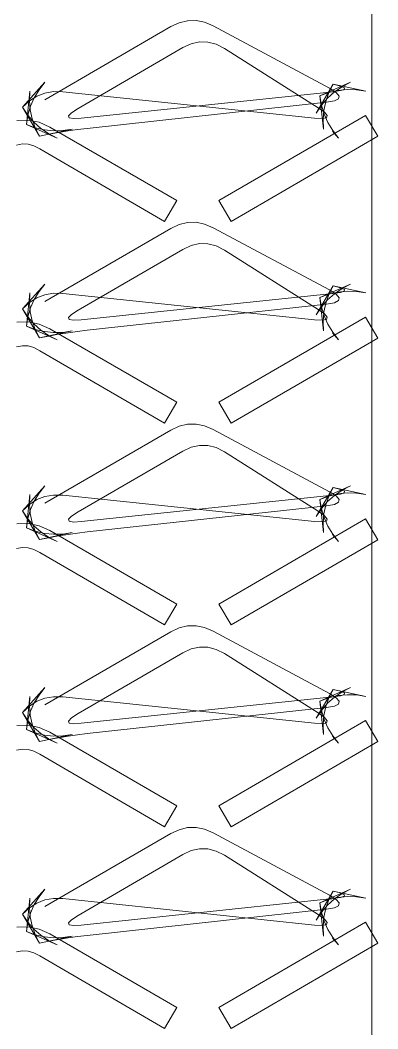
# Model space of a CAD drawing. Header units: metres. Extents: x 0 to 22, y 0 to 162.
# Drawn here: x 14.28 to 21.67, y 100.88 to 121.7 of the extents above; entities that cross this region are included whole.
import ezdxf

# ---------------------------------------------------------------- set-up
doc = ezdxf.new("R2010")
doc.units = ezdxf.units.M
doc.layers.add('TOP', color=1, linetype='Continuous', lineweight=0)

msp = doc.modelspace()

# ---------------------------------------------------------------- linework, layer by layer
at = {"layer": 'TOP'}
for p, q in [((17.392, 121.568), (17.565, 121.649)), ((17.565, 121.649), (17.739, 121.691)), ((17.739, 121.691), (17.914, 121.694)), ((17.914, 121.694), (18.089, 121.658)), ((18.089, 121.658), (18.265, 121.583)), ((14.795, 120.06), (17.392, 121.568)), ((18.265, 121.583), (20.665, 120.296)), ((17.816, 121.215), (17.643, 121.136)), ((17.987, 121.253), (17.816, 121.215)), ((18.158, 121.25), (17.987, 121.253)), ((18.329, 121.205), (18.158, 121.25)), ((18.498, 121.119), (18.329, 121.205)), ((17.643, 121.136), (15.478, 119.879)), ((20.432, 119.895), (18.498, 121.119)), ((14.796, 120.419), (14.335, 119.904)), ((14.674, 120.265), (14.796, 120.419)), ((20.395, 119.784), (20.742, 120.381)), ((20.472, 120.139), (21.104, 120.419)), ((20.742, 120.381), (20.654, 120.206)), ((20.898, 120.341), (20.742, 120.381)), ((20.742, 120.381), (21.418, 120.236)), ((21.104, 120.419), (20.929, 120.328)), ((14.482, 120.236), (14.412, 119.549)), ((14.474, 120.04), (14.482, 120.236)), ((14.575, 120.101), (14.674, 120.265)), ((14.628, 120.134), (14.795, 120.198)), ((14.795, 120.198), (14.974, 120.228)), ((14.974, 120.228), (15.166, 120.224)), ((15.166, 120.224), (20.357, 119.68)), ((15.543, 119.68), (20.734, 120.224)), ((20.656, 120.208), (20.472, 120.139)), ((20.654, 120.206), (20.59, 120.025)), ((20.771, 120.22), (20.629, 120.093)), ((20.842, 120.252), (20.656, 120.208)), ((20.665, 120.296), (20.804, 120.209)), ((20.734, 120.224), (20.893, 120.247)), ((20.929, 120.328), (20.771, 120.22)), ((20.804, 120.209), (20.867, 120.136)), ((21.032, 120.271), (20.842, 120.252)), ((20.893, 120.247), (20.974, 120.274)), ((20.975, 120.306), (20.898, 120.341)), ((20.974, 120.274), (20.975, 120.306)), ((21.223, 120.266), (21.032, 120.271)), ((21.418, 120.236), (21.223, 120.266)), ((14.335, 119.904), (14.475, 120.036)), ((14.49, 119.849), (14.474, 120.04)), ((14.475, 120.036), (14.628, 120.134)), ((14.498, 119.927), (14.575, 120.101)), ((20.608, 120.006), (15.668, 119.466)), ((20.504, 119.948), (20.395, 119.784)), ((20.542, 119.452), (20.472, 120.139)), ((20.472, 120.139), (20.503, 119.945)), ((20.503, 119.945), (20.558, 119.761)), ((20.629, 120.093), (20.504, 119.948)), ((20.59, 120.025), (20.55, 119.839)), ((20.77, 120.035), (20.608, 120.006)), ((20.856, 120.078), (20.77, 120.035)), ((20.867, 120.136), (20.856, 120.078)), ((14.444, 119.74), (14.335, 119.904)), ((14.335, 119.904), (14.682, 119.306)), ((14.412, 119.549), (14.443, 119.743)), ((14.443, 119.743), (14.498, 119.927)), ((14.569, 119.595), (14.444, 119.74)), ((14.53, 119.663), (14.49, 119.849)), ((15.342, 119.79), (15.281, 119.726)), ((15.281, 119.726), (15.294, 119.687)), ((15.478, 119.879), (15.342, 119.79)), ((18.385, 117.978), (21.414, 119.737)), ((20.564, 119.801), (20.432, 119.895)), ((20.55, 119.839), (20.534, 119.648)), ((20.558, 119.761), (20.635, 119.587)), ((20.623, 119.732), (20.564, 119.801)), ((20.608, 119.689), (20.623, 119.732)), ((21.414, 119.737), (21.666, 119.304)), ((14.217, 119.634), (14.446, 119.64)), ((14.596, 119.48), (14.412, 119.549)), ((14.412, 119.549), (15.044, 119.269)), ((14.446, 119.64), (14.676, 119.593)), ((14.594, 119.482), (14.53, 119.663)), ((14.711, 119.468), (14.569, 119.595)), ((14.676, 119.593), (14.898, 119.496)), ((15.294, 119.687), (15.381, 119.671)), ((15.381, 119.671), (15.543, 119.68)), ((20.357, 119.68), (20.519, 119.672)), ((20.519, 119.672), (20.608, 119.689)), ((20.534, 119.648), (20.542, 119.452)), ((20.635, 119.587), (20.734, 119.423)), ((14.682, 119.306), (14.594, 119.482)), ((14.783, 119.436), (14.596, 119.48)), ((14.682, 119.306), (15.358, 119.452)), ((14.878, 119.346), (14.682, 119.306)), ((14.869, 119.359), (14.711, 119.468)), ((14.972, 119.417), (14.783, 119.436)), ((15.044, 119.269), (14.869, 119.359)), ((15.075, 119.382), (14.878, 119.346)), ((14.898, 119.496), (17.515, 117.978)), ((15.164, 119.422), (14.972, 119.417)), ((15.272, 119.414), (15.075, 119.382)), ((15.358, 119.452), (15.164, 119.422)), ((15.47, 119.442), (15.272, 119.414)), ((15.668, 119.466), (15.47, 119.442)), ((20.856, 119.269), (20.729, 119.411)), ((20.734, 119.423), (20.856, 119.269)), ((14.33, 119.146), (14.206, 119.123)), ((14.446, 119.14), (14.33, 119.146)), ((14.563, 119.106), (14.446, 119.14)), ((14.687, 119.043), (14.563, 119.106)), ((21.666, 119.304), (18.636, 117.545)), ((17.264, 117.545), (14.687, 119.043)), ((17.515, 117.978), (17.264, 117.545)), ((18.636, 117.545), (18.385, 117.978)), ((17.392, 117.404), (17.565, 117.484)), ((17.565, 117.484), (17.739, 117.526)), ((17.739, 117.526), (17.914, 117.529)), ((17.914, 117.529), (18.089, 117.493)), ((18.089, 117.493), (18.265, 117.418)), ((14.795, 115.896), (17.392, 117.404)), ((18.265, 117.418), (20.665, 116.132)), ((17.816, 117.051), (17.643, 116.971)), ((17.987, 117.089), (17.816, 117.051)), ((18.158, 117.086), (17.987, 117.089)), ((18.329, 117.041), (18.158, 117.086)), ((18.498, 116.955), (18.329, 117.041)), ((17.643, 116.971), (15.478, 115.714)), ((20.432, 115.731), (18.498, 116.955)), ((14.796, 116.254), (14.335, 115.74)), ((14.674, 116.1), (14.796, 116.254)), ((20.395, 115.619), (20.742, 116.217)), ((20.472, 115.975), (21.104, 116.254)), ((20.742, 116.217), (20.654, 116.041)), ((20.898, 116.177), (20.742, 116.217)), ((20.742, 116.217), (21.418, 116.072)), ((21.104, 116.254), (20.929, 116.164)), ((14.482, 116.072), (14.412, 115.384)), ((14.474, 115.875), (14.482, 116.072)), ((14.575, 115.936), (14.674, 116.1)), ((14.628, 115.97), (14.795, 116.034)), ((14.795, 116.034), (14.974, 116.064)), ((14.974, 116.064), (15.166, 116.06)), ((15.166, 116.06), (20.357, 115.515)), ((15.543, 115.515), (20.734, 116.06)), ((20.656, 116.043), (20.472, 115.975)), ((20.654, 116.041), (20.59, 115.861)), ((20.771, 116.055), (20.629, 115.929)), ((20.842, 116.087), (20.656, 116.043)), ((20.665, 116.132), (20.804, 116.045)), ((20.734, 116.06), (20.893, 116.083)), ((20.929, 116.164), (20.771, 116.055)), ((20.804, 116.045), (20.867, 115.972)), ((21.032, 116.107), (20.842, 116.087)), ((20.893, 116.083), (20.974, 116.11)), ((20.975, 116.141), (20.898, 116.177)), ((20.974, 116.11), (20.975, 116.141)), ((21.223, 116.102), (21.032, 116.107)), ((21.418, 116.072), (21.223, 116.102)), ((14.335, 115.74), (14.475, 115.872)), ((14.49, 115.684), (14.474, 115.875)), ((14.475, 115.872), (14.628, 115.97)), ((14.498, 115.762), (14.575, 115.936)), ((20.608, 115.841), (15.668, 115.301)), ((20.504, 115.783), (20.395, 115.619)), ((20.542, 115.287), (20.472, 115.975)), ((20.472, 115.975), (20.503, 115.781)), ((20.503, 115.781), (20.558, 115.597)), ((20.629, 115.929), (20.504, 115.783)), ((20.59, 115.861), (20.55, 115.675)), ((20.77, 115.87), (20.608, 115.841)), ((20.856, 115.914), (20.77, 115.87)), ((20.867, 115.972), (20.856, 115.914)), ((14.444, 115.576), (14.335, 115.74)), ((14.335, 115.74), (14.682, 115.142)), ((14.412, 115.384), (14.443, 115.578)), ((14.443, 115.578), (14.498, 115.762)), ((14.569, 115.43), (14.444, 115.576)), ((14.53, 115.498), (14.49, 115.684)), ((15.342, 115.626), (15.281, 115.562)), ((15.281, 115.562), (15.294, 115.522)), ((15.478, 115.714), (15.342, 115.626)), ((18.385, 113.814), (21.414, 115.572)), ((20.564, 115.637), (20.432, 115.731)), ((20.55, 115.675), (20.534, 115.484)), ((20.558, 115.597), (20.635, 115.423)), ((20.623, 115.568), (20.564, 115.637)), ((20.608, 115.525), (20.623, 115.568)), ((21.414, 115.572), (21.666, 115.14)), ((14.217, 115.469), (14.446, 115.476)), ((14.596, 115.316), (14.412, 115.384)), ((14.412, 115.384), (15.044, 115.105)), ((14.446, 115.476), (14.676, 115.429)), ((14.594, 115.318), (14.53, 115.498)), ((14.711, 115.304), (14.569, 115.43)), ((14.676, 115.429), (14.898, 115.332)), ((15.294, 115.522), (15.381, 115.507)), ((15.381, 115.507), (15.543, 115.515)), ((20.357, 115.515), (20.519, 115.507)), ((20.519, 115.507), (20.608, 115.525)), ((20.534, 115.484), (20.542, 115.287)), ((20.635, 115.423), (20.734, 115.259)), ((14.682, 115.142), (14.594, 115.318)), ((14.783, 115.272), (14.596, 115.316)), ((14.682, 115.142), (15.358, 115.287)), ((14.878, 115.182), (14.682, 115.142)), ((14.869, 115.195), (14.711, 115.304)), ((14.972, 115.252), (14.783, 115.272)), ((15.044, 115.105), (14.869, 115.195)), ((15.075, 115.218), (14.878, 115.182)), ((14.898, 115.332), (17.515, 113.814)), ((15.164, 115.257), (14.972, 115.252)), ((15.272, 115.25), (15.075, 115.218)), ((15.358, 115.287), (15.164, 115.257)), ((15.47, 115.278), (15.272, 115.25)), ((15.668, 115.301), (15.47, 115.278)), ((20.856, 115.105), (20.729, 115.247)), ((20.734, 115.259), (20.856, 115.105)), ((14.33, 114.982), (14.206, 114.959)), ((14.446, 114.976), (14.33, 114.982)), ((14.563, 114.942), (14.446, 114.976)), ((14.687, 114.878), (14.563, 114.942)), ((21.666, 115.14), (18.636, 113.381)), ((17.264, 113.381), (14.687, 114.878)), ((17.515, 113.814), (17.264, 113.381)), ((18.636, 113.381), (18.385, 113.814)), ((17.392, 113.239), (17.565, 113.32)), ((17.565, 113.32), (17.739, 113.362)), ((17.739, 113.362), (17.914, 113.365)), ((17.914, 113.365), (18.089, 113.329)), ((18.089, 113.329), (18.265, 113.254)), ((14.795, 111.731), (17.392, 113.239)), ((18.265, 113.254), (20.665, 111.968)), ((17.816, 112.886), (17.643, 112.807)), ((17.987, 112.925), (17.816, 112.886)), ((18.158, 112.921), (17.987, 112.925)), ((18.329, 112.877), (18.158, 112.921)), ((18.498, 112.79), (18.329, 112.877)), ((17.643, 112.807), (15.478, 111.55)), ((20.432, 111.566), (18.498, 112.79)), ((14.796, 112.09), (14.335, 111.575)), ((14.674, 111.936), (14.796, 112.09)), ((20.395, 111.455), (20.742, 112.053)), ((20.472, 111.81), (21.104, 112.09)), ((20.742, 112.053), (20.654, 111.877)), ((20.898, 112.013), (20.742, 112.053)), ((20.742, 112.053), (21.418, 111.907)), ((21.104, 112.09), (20.929, 112)), ((14.482, 111.907), (14.412, 111.22)), ((14.474, 111.711), (14.482, 111.907)), ((14.575, 111.772), (14.674, 111.936)), ((14.628, 111.805), (14.795, 111.869)), ((14.795, 111.869), (14.974, 111.899)), ((14.974, 111.899), (15.166, 111.895)), ((15.166, 111.895), (20.357, 111.351)), ((15.543, 111.351), (20.734, 111.895)), ((20.656, 111.879), (20.472, 111.81)), ((20.654, 111.877), (20.59, 111.696)), ((20.771, 111.891), (20.629, 111.764)), ((20.842, 111.923), (20.656, 111.879)), ((20.665, 111.968), (20.804, 111.88)), ((20.734, 111.895), (20.893, 111.918)), ((20.929, 112), (20.771, 111.891)), ((20.804, 111.88), (20.867, 111.808)), ((21.032, 111.942), (20.842, 111.923)), ((20.893, 111.918), (20.974, 111.946)), ((20.975, 111.977), (20.898, 112.013)), ((20.974, 111.946), (20.975, 111.977)), ((21.223, 111.937), (21.032, 111.942)), ((21.418, 111.907), (21.223, 111.937)), ((14.335, 111.575), (14.475, 111.707)), ((14.49, 111.52), (14.474, 111.711)), ((14.475, 111.707), (14.628, 111.805)), ((14.498, 111.598), (14.575, 111.772)), ((20.608, 111.677), (15.668, 111.137)), ((20.504, 111.619), (20.395, 111.455)), ((20.542, 111.123), (20.472, 111.81)), ((20.472, 111.81), (20.503, 111.616)), ((20.503, 111.616), (20.558, 111.432)), ((20.629, 111.764), (20.504, 111.619)), ((20.59, 111.696), (20.55, 111.51)), ((20.77, 111.706), (20.608, 111.677)), ((20.856, 111.75), (20.77, 111.706)), ((20.867, 111.808), (20.856, 111.75)), ((14.444, 111.411), (14.335, 111.575)), ((14.335, 111.575), (14.682, 110.978)), ((14.412, 111.22), (14.443, 111.414)), ((14.443, 111.414), (14.498, 111.598)), ((14.569, 111.266), (14.444, 111.411)), ((14.53, 111.334), (14.49, 111.52)), ((15.342, 111.462), (15.281, 111.398)), ((15.281, 111.398), (15.294, 111.358)), ((15.478, 111.55), (15.342, 111.462)), ((18.385, 109.649), (21.414, 111.408)), ((20.564, 111.472), (20.432, 111.566)), ((20.55, 111.51), (20.534, 111.319)), ((20.558, 111.432), (20.635, 111.258)), ((20.623, 111.404), (20.564, 111.472)), ((20.608, 111.36), (20.623, 111.404)), ((21.414, 111.408), (21.666, 110.976)), ((14.217, 111.305), (14.446, 111.311)), ((14.596, 111.151), (14.412, 111.22)), ((14.412, 111.22), (15.044, 110.94)), ((14.446, 111.311), (14.676, 111.265)), ((14.594, 111.153), (14.53, 111.334)), ((14.711, 111.139), (14.569, 111.266)), ((14.676, 111.265), (14.898, 111.168)), ((15.294, 111.358), (15.381, 111.342)), ((15.381, 111.342), (15.543, 111.351)), ((20.357, 111.351), (20.519, 111.343)), ((20.519, 111.343), (20.608, 111.36)), ((20.534, 111.319), (20.542, 111.123)), ((20.635, 111.258), (20.734, 111.094)), ((14.682, 110.978), (14.594, 111.153)), ((14.783, 111.107), (14.596, 111.151)), ((14.682, 110.978), (15.358, 111.123)), ((14.878, 111.018), (14.682, 110.978)), ((14.869, 111.031), (14.711, 111.139)), ((14.972, 111.088), (14.783, 111.107)), ((15.044, 110.94), (14.869, 111.031)), ((15.075, 111.054), (14.878, 111.018)), ((14.898, 111.168), (17.515, 109.649)), ((15.164, 111.093), (14.972, 111.088)), ((15.272, 111.085), (15.075, 111.054)), ((15.358, 111.123), (15.164, 111.093)), ((15.47, 111.113), (15.272, 111.085)), ((15.668, 111.137), (15.47, 111.113)), ((20.856, 110.94), (20.729, 111.083)), ((20.734, 111.094), (20.856, 110.94)), ((14.33, 110.818), (14.206, 110.794)), ((14.446, 110.811), (14.33, 110.818)), ((14.563, 110.778), (14.446, 110.811)), ((14.687, 110.714), (14.563, 110.778)), ((21.666, 110.976), (18.636, 109.217)), ((17.264, 109.217), (14.687, 110.714)), ((17.515, 109.649), (17.264, 109.217)), ((18.636, 109.217), (18.385, 109.649)), ((17.392, 109.075), (17.565, 109.156)), ((17.565, 109.156), (17.739, 109.198)), ((17.739, 109.198), (17.914, 109.201)), ((17.914, 109.201), (18.089, 109.165)), ((18.089, 109.165), (18.265, 109.09)), ((14.795, 107.567), (17.392, 109.075)), ((18.265, 109.09), (20.665, 107.803)), ((17.816, 108.722), (17.643, 108.642)), ((17.987, 108.76), (17.816, 108.722)), ((18.158, 108.757), (17.987, 108.76)), ((18.329, 108.712), (18.158, 108.757)), ((18.498, 108.626), (18.329, 108.712)), ((17.643, 108.642), (15.478, 107.386)), ((20.432, 107.402), (18.498, 108.626)), ((14.796, 107.925), (14.335, 107.411)), ((14.674, 107.771), (14.796, 107.925)), ((20.395, 107.291), (20.742, 107.888)), ((20.472, 107.646), (21.104, 107.925)), ((20.742, 107.888), (20.654, 107.713)), ((20.898, 107.848), (20.742, 107.888)), ((20.742, 107.888), (21.418, 107.743)), ((21.104, 107.925), (20.929, 107.835)), ((14.482, 107.743), (14.412, 107.056)), ((14.474, 107.547), (14.482, 107.743)), ((14.575, 107.607), (14.674, 107.771)), ((14.628, 107.641), (14.795, 107.705)), ((14.795, 107.705), (14.974, 107.735)), ((14.974, 107.735), (15.166, 107.731)), ((15.166, 107.731), (20.357, 107.187)), ((15.543, 107.187), (20.734, 107.731)), ((20.656, 107.714), (20.472, 107.646)), ((20.654, 107.713), (20.59, 107.532)), ((20.771, 107.727), (20.629, 107.6)), ((20.842, 107.758), (20.656, 107.714)), ((20.665, 107.803), (20.804, 107.716)), ((20.734, 107.731), (20.893, 107.754)), ((20.929, 107.835), (20.771, 107.727)), ((20.804, 107.716), (20.867, 107.643)), ((21.032, 107.778), (20.842, 107.758)), ((20.893, 107.754), (20.974, 107.781)), ((20.975, 107.813), (20.898, 107.848)), ((20.974, 107.781), (20.975, 107.813)), ((21.223, 107.773), (21.032, 107.778)), ((21.418, 107.743), (21.223, 107.773)), ((14.335, 107.411), (14.475, 107.543)), ((14.49, 107.356), (14.474, 107.547)), ((14.475, 107.543), (14.628, 107.641)), ((14.498, 107.434), (14.575, 107.607)), ((20.608, 107.513), (15.668, 106.973)), ((20.504, 107.454), (20.395, 107.291)), ((20.542, 106.958), (20.472, 107.646)), ((20.472, 107.646), (20.503, 107.452)), ((20.503, 107.452), (20.558, 107.268)), ((20.629, 107.6), (20.504, 107.454)), ((20.59, 107.532), (20.55, 107.346)), ((20.77, 107.542), (20.608, 107.513)), ((20.856, 107.585), (20.77, 107.542)), ((20.867, 107.643), (20.856, 107.585)), ((14.444, 107.247), (14.335, 107.411)), ((14.335, 107.411), (14.682, 106.813)), ((14.412, 107.056), (14.443, 107.25)), ((14.443, 107.25), (14.498, 107.434)), ((14.569, 107.102), (14.444, 107.247)), ((14.53, 107.17), (14.49, 107.356)), ((15.342, 107.297), (15.281, 107.233)), ((15.281, 107.233), (15.294, 107.193)), ((15.478, 107.386), (15.342, 107.297)), ((18.385, 105.485), (21.414, 107.244)), ((20.564, 107.308), (20.432, 107.402)), ((20.55, 107.346), (20.534, 107.155)), ((20.558, 107.268), (20.635, 107.094)), ((20.623, 107.239), (20.564, 107.308)), ((20.608, 107.196), (20.623, 107.239)), ((21.414, 107.244), (21.666, 106.811)), ((14.217, 107.14), (14.446, 107.147)), ((14.596, 106.987), (14.412, 107.056)), ((14.412, 107.056), (15.044, 106.776)), ((14.446, 107.147), (14.676, 107.1)), ((14.594, 106.989), (14.53, 107.17)), ((14.711, 106.975), (14.569, 107.102)), ((14.676, 107.1), (14.898, 107.003)), ((15.294, 107.193), (15.381, 107.178)), ((15.381, 107.178), (15.543, 107.187)), ((20.357, 107.187), (20.519, 107.179)), ((20.519, 107.179), (20.608, 107.196)), ((20.534, 107.155), (20.542, 106.958)), ((20.635, 107.094), (20.734, 106.93)), ((14.682, 106.813), (14.594, 106.989)), ((14.783, 106.943), (14.596, 106.987)), ((14.682, 106.813), (15.358, 106.958)), ((14.878, 106.853), (14.682, 106.813)), ((14.869, 106.866), (14.711, 106.975)), ((14.972, 106.924), (14.783, 106.943)), ((15.044, 106.776), (14.869, 106.866)), ((15.075, 106.889), (14.878, 106.853)), ((14.898, 107.003), (17.515, 105.485)), ((15.164, 106.929), (14.972, 106.924)), ((15.272, 106.921), (15.075, 106.889)), ((15.358, 106.958), (15.164, 106.929)), ((15.47, 106.949), (15.272, 106.921)), ((15.668, 106.973), (15.47, 106.949)), ((20.856, 106.776), (20.729, 106.918)), ((20.734, 106.93), (20.856, 106.776)), ((14.33, 106.653), (14.206, 106.63)), ((14.446, 106.647), (14.33, 106.653)), ((14.563, 106.613), (14.446, 106.647)), ((14.687, 106.55), (14.563, 106.613)), ((21.666, 106.811), (18.636, 105.052)), ((17.264, 105.052), (14.687, 106.55)), ((17.515, 105.485), (17.264, 105.052)), ((18.636, 105.052), (18.385, 105.485)), ((17.392, 104.91), (17.565, 104.991)), ((17.565, 104.991), (17.739, 105.033)), ((17.739, 105.033), (17.914, 105.036)), ((17.914, 105.036), (18.089, 105)), ((18.089, 105), (18.265, 104.925)), ((14.795, 103.403), (17.392, 104.91)), ((18.265, 104.925), (20.665, 103.639)), ((17.816, 104.558), (17.643, 104.478)), ((17.987, 104.596), (17.816, 104.558)), ((18.158, 104.593), (17.987, 104.596)), ((18.329, 104.548), (18.158, 104.593)), ((18.498, 104.462), (18.329, 104.548)), ((17.643, 104.478), (15.478, 103.221)), ((20.432, 103.238), (18.498, 104.462)), ((14.796, 103.761), (14.335, 103.246)), ((14.674, 103.607), (14.796, 103.761)), ((20.395, 103.126), (20.742, 103.724)), ((20.472, 103.481), (21.104, 103.761)), ((20.742, 103.724), (20.654, 103.548)), ((20.898, 103.684), (20.742, 103.724)), ((20.742, 103.724), (21.418, 103.579)), ((21.104, 103.761), (20.929, 103.671)), ((14.482, 103.579), (14.412, 102.891)), ((14.474, 103.382), (14.482, 103.579)), ((14.575, 103.443), (14.674, 103.607)), ((14.628, 103.476), (14.795, 103.54)), ((14.795, 103.54), (14.974, 103.571)), ((14.974, 103.571), (15.166, 103.567)), ((15.166, 103.567), (20.357, 103.022)), ((15.543, 103.022), (20.734, 103.567)), ((20.656, 103.55), (20.472, 103.481)), ((20.654, 103.548), (20.59, 103.368)), ((20.771, 103.562), (20.629, 103.435)), ((20.842, 103.594), (20.656, 103.55)), ((20.665, 103.639), (20.804, 103.552)), ((20.734, 103.567), (20.893, 103.59)), ((20.929, 103.671), (20.771, 103.562)), ((20.804, 103.552), (20.867, 103.479)), ((21.032, 103.614), (20.842, 103.594)), ((20.893, 103.59), (20.974, 103.617)), ((20.975, 103.648), (20.898, 103.684)), ((20.974, 103.617), (20.975, 103.648)), ((21.223, 103.608), (21.032, 103.614)), ((21.418, 103.579), (21.223, 103.608)), ((14.335, 103.246), (14.475, 103.378)), ((14.49, 103.191), (14.474, 103.382)), ((14.475, 103.378), (14.628, 103.476)), ((14.498, 103.269), (14.575, 103.443)), ((20.608, 103.348), (15.668, 102.808)), ((20.504, 103.29), (20.395, 103.126)), ((20.542, 102.794), (20.472, 103.481)), ((20.472, 103.481), (20.503, 103.287)), ((20.503, 103.287), (20.558, 103.104)), ((20.629, 103.435), (20.504, 103.29)), ((20.59, 103.368), (20.55, 103.182)), ((20.77, 103.377), (20.608, 103.348)), ((20.856, 103.421), (20.77, 103.377)), ((20.867, 103.479), (20.856, 103.421)), ((14.444, 103.083), (14.335, 103.246)), ((14.335, 103.246), (14.682, 102.649)), ((14.412, 102.891), (14.443, 103.085)), ((14.443, 103.085), (14.498, 103.269)), ((14.569, 102.937), (14.444, 103.083)), ((14.53, 103.005), (14.49, 103.191)), ((15.342, 103.133), (15.281, 103.069)), ((15.281, 103.069), (15.294, 103.029)), ((15.478, 103.221), (15.342, 103.133)), ((18.385, 101.32), (21.414, 103.079)), ((20.564, 103.143), (20.432, 103.238)), ((20.55, 103.182), (20.534, 102.99)), ((20.558, 103.104), (20.635, 102.93)), ((20.623, 103.075), (20.564, 103.143)), ((20.608, 103.032), (20.623, 103.075)), ((21.414, 103.079), (21.666, 102.647)), ((14.217, 102.976), (14.446, 102.982)), ((14.596, 102.823), (14.412, 102.891)), ((14.412, 102.891), (15.044, 102.612)), ((14.446, 102.982), (14.676, 102.936)), ((14.594, 102.824), (14.53, 103.005)), ((14.711, 102.81), (14.569, 102.937)), ((14.676, 102.936), (14.898, 102.839)), ((15.294, 103.029), (15.381, 103.014)), ((15.381, 103.014), (15.543, 103.022)), ((20.357, 103.022), (20.519, 103.014)), ((20.519, 103.014), (20.608, 103.032)), ((20.534, 102.99), (20.542, 102.794)), ((20.635, 102.93), (20.734, 102.766)), ((14.682, 102.649), (14.594, 102.824)), ((14.783, 102.779), (14.596, 102.823)), ((14.682, 102.649), (15.358, 102.794)), ((14.878, 102.689), (14.682, 102.649)), ((14.869, 102.702), (14.711, 102.81)), ((14.972, 102.759), (14.783, 102.779)), ((15.044, 102.612), (14.869, 102.702)), ((15.075, 102.725), (14.878, 102.689)), ((14.898, 102.839), (17.515, 101.32)), ((15.164, 102.764), (14.972, 102.759)), ((15.272, 102.757), (15.075, 102.725)), ((15.358, 102.794), (15.164, 102.764)), ((15.47, 102.784), (15.272, 102.757)), ((15.668, 102.808), (15.47, 102.784)), ((20.856, 102.612), (20.729, 102.754)), ((20.734, 102.766), (20.856, 102.612)), ((14.33, 102.489), (14.206, 102.466)), ((14.446, 102.482), (14.33, 102.489)), ((14.563, 102.449), (14.446, 102.482)), ((14.687, 102.385), (14.563, 102.449)), ((21.666, 102.647), (18.636, 100.888)), ((17.264, 100.888), (14.687, 102.385)), ((17.515, 101.32), (17.264, 100.888)), ((18.636, 100.888), (18.385, 101.32))]:
    msp.add_line(p, q, dxfattribs=at)
msp.add_lwpolyline([(0, 0), (0, 162), (21.54, 162), (21.54, 0)], close=True, dxfattribs=at)

doc.saveas('drawing.dxf')
